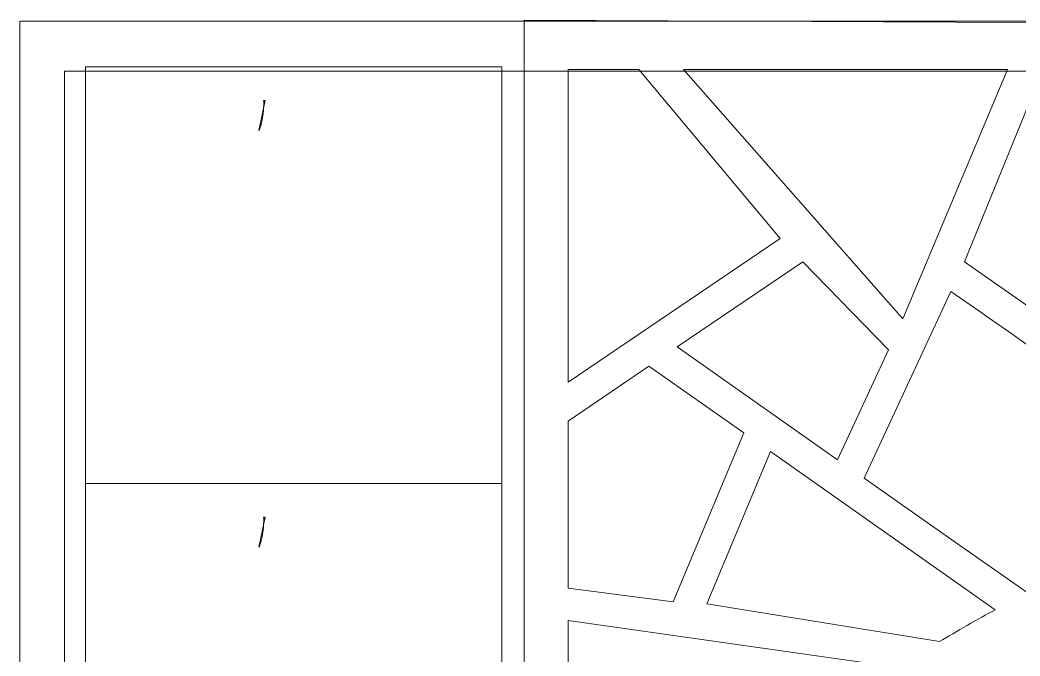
# Model space of a CAD drawing. Header units: centimetres. Extents: x -9.8 to 10, y -7 to 14.1.
# Drawn here: x -9.82 to -4.33, y -0.79 to 2.7 of the extents above; entities that cross this region are included whole.
import ezdxf

# ---------------------------------------------------------------- set-up
doc = ezdxf.new("R2010")
doc.units = ezdxf.units.CM
doc.header["$MEASUREMENT"] = 0
doc.layers.add('layer 1', color=7, linetype='Continuous')

msp = doc.modelspace()

# ---------------------------------------------------------------- linework, layer by layer
at = {"layer": 'layer 1', "color": 114, "lineweight": 9}
for points in [[(-9.82468, 2.6971), (-9.82468, 2.6971), (9.96952, 2.6971), (9.96952, 2.6971), (9.96952, 2.6971), (9.96952, 2.6971), (9.96952, -6.95964), (9.96952, -6.95964), (9.96952, -6.95964), (9.96952, -6.95964), (-9.82468, -6.95964), (-9.82468, -6.95964), (-9.82468, -6.95964), (-9.82468, -6.95964), (-9.82468, 2.6971), (-9.82468, 2.6971)], [(-9.57944, 2.4229), (-9.57944, 2.4229), (9.72428, 2.4229), (9.72428, 2.4229), (9.72428, 2.4229), (9.72428, 2.4229), (9.72428, -6.74336), (9.72428, -6.74336), (9.72428, -6.74336), (9.72428, -6.74336), (-9.57944, -6.74336), (-9.57944, -6.74336), (-9.57944, -6.74336), (-9.57944, -6.74336), (-9.57944, 2.4229), (-9.57944, 2.4229)]]:
    msp.add_open_spline(points, degree=3, knots=[0, 0, 0, 0, 0.2, 0.2, 0.2, 0.2, 0.4, 0.4, 0.4, 0.4, 0.6, 0.6, 0.6, 0.6, 1, 1, 1, 1], dxfattribs=at)
at = {"layer": 'layer 1', "color": 242, "lineweight": 9}
for points, knots in [([(-1.09737, -6.92826), (-1.09737, -6.92826), (1.02257, -6.92826), (1.02257, -6.92826), (1.02257, -6.92826), (1.02257, -6.92826), (-1.09737, -6.92826), (-1.09737, -6.92826), (-1.09737, -6.92826), (-1.09737, -6.92826), (-7.05388, -6.92826), (-7.05388, -6.92826), (-7.05388, -6.92826), (-7.05388, -6.92826), (-7.05388, 2.70426), (-7.05388, 2.70426), (-7.05388, 2.70426), (-7.05388, 2.70426), (7.17271, 2.63757), (7.17271, 2.63757), (7.17271, 2.63757), (7.17271, 2.63757), (7.17271, 2.62617), (7.17271, 2.62617), (7.17271, 2.62617), (7.17271, 2.62617), (7.17271, -6.92826), (7.17271, -6.92826), (7.17271, -6.92826), (7.17271, -6.92826), (1.02338, -6.92826), (1.02338, -6.92826), (1.02338, -6.92826), (1.02338, -6.92826), (-1.09737, -6.92826), (-1.09737, -6.92826)], [0, 0, 0, 0, 0.1, 0.1, 0.1, 0.1, 0.2, 0.2, 0.2, 0.2, 0.3, 0.3, 0.3, 0.3, 0.4, 0.4, 0.4, 0.4, 0.5, 0.5, 0.5, 0.5, 0.6, 0.6, 0.6, 0.6, 0.7, 0.7, 0.7, 0.7, 0.8, 0.8, 0.8, 0.8, 1, 1, 1, 1]), ([(-6.81221, 0.71399), (-6.81221, 0.71399), (-6.81221, 2.43287), (-6.81221, 2.43287), (-6.81221, 2.43287), (-6.81221, 2.43287), (-6.80921, 2.43287), (-6.80921, 2.43287), (-6.80921, 2.43287), (-6.80921, 2.43287), (-6.42369, 2.43287), (-6.42369, 2.43287), (-6.42369, 2.43287), (-6.42369, 2.43287), (-5.64737, 1.50459), (-5.64737, 1.50459), (-5.64737, 1.50459), (-5.64737, 1.50459), (-6.81221, 0.71399), (-6.81221, 0.71399)], [0, 0, 0, 0, 0.1666667, 0.1666667, 0.1666667, 0.1666667, 0.3333333, 0.3333333, 0.3333333, 0.3333333, 0.5, 0.5, 0.5, 0.5, 0.6666667, 0.6666667, 0.6666667, 0.6666667, 1, 1, 1, 1]), ([(-6.17854, 2.43287), (-6.17854, 2.43287), (-4.3963, 2.43287), (-4.3963, 2.43287), (-4.3963, 2.43287), (-4.3963, 2.43287), (-4.97175, 1.06228), (-4.97175, 1.06228), (-4.97175, 1.06228), (-4.97175, 1.06228), (-6.17854, 2.43287), (-6.17854, 2.43287)], [0, 0, 0, 0, 0.25, 0.25, 0.25, 0.25, 0.5, 0.5, 0.5, 0.5, 1, 1, 1, 1]), ([(-4.20344, 2.43287), (-4.20344, 2.43287), (-2.98321, 2.43287), (-2.98321, 2.43287), (-2.98321, 2.43287), (-2.98321, 2.43287), (-3.87056, 0.84316), (-3.87056, 0.84316), (-3.87056, 0.84316), (-3.87056, 0.84316), (-4.63338, 1.3758), (-4.63338, 1.3758), (-4.63338, 1.3758), (-4.63338, 1.3758), (-4.20344, 2.43287), (-4.20344, 2.43287)], [0, 0, 0, 0, 0.2, 0.2, 0.2, 0.2, 0.4, 0.4, 0.4, 0.4, 0.6, 0.6, 0.6, 0.6, 1, 1, 1, 1]), ([(-5.33079, 0.28863), (-5.33079, 0.28863), (-5.0509, 0.89174), (-5.0509, 0.89174), (-5.0509, 0.89174), (-5.0509, 0.89174), (-5.52259, 1.37639), (-5.52259, 1.37639), (-5.52259, 1.37639), (-5.52259, 1.37639), (-6.2126, 0.90807), (-6.2126, 0.90807), (-6.2126, 0.90807), (-6.2126, 0.90807), (-5.33079, 0.28863), (-5.33079, 0.28863)], [0, 0, 0, 0, 0.2, 0.2, 0.2, 0.2, 0.4, 0.4, 0.4, 0.4, 0.6, 0.6, 0.6, 0.6, 1, 1, 1, 1]), ([(-4.28362, -0.44383), (-3.89032, -0.25085), (-3.47179, -0.08786), (-3.036, 0.0456), (-3.036, 0.0456), (-3.6117, 0.44758), (-4.13928, 0.81597), (-4.70868, 1.21356), (-4.70868, 1.21356), (-4.70868, 1.21356), (-5.18534, 0.18646), (-5.18534, 0.18646), (-5.18534, 0.18646), (-5.18534, 0.18646), (-4.70328, -0.15216), (-4.70328, -0.15216), (-4.70328, -0.15216), (-4.70328, -0.15216), (-4.70328, -0.15216), (-4.70328, -0.15216), (-4.70328, -0.15216), (-4.70328, -0.15216), (-4.70327, -0.15216), (-4.70327, -0.15216), (-4.70327, -0.15216), (-4.70327, -0.15216), (-4.70327, -0.15216), (-4.70327, -0.15216), (-4.70327, -0.15216), (-4.70327, -0.15216), (-4.28362, -0.44383), (-4.28362, -0.44383)], [0, 0, 0, 0, 0.1111111, 0.1111111, 0.1111111, 0.1111111, 0.2222222, 0.2222222, 0.2222222, 0.2222222, 0.3333333, 0.3333333, 0.3333333, 0.3333333, 0.4444444, 0.4444444, 0.4444444, 0.4444444, 0.5555556, 0.5555556, 0.5555556, 0.5555556, 0.6666667, 0.6666667, 0.6666667, 0.6666667, 0.7777778, 0.7777778, 0.7777778, 0.7777778, 1, 1, 1, 1]), ([(-6.81221, -0.41799), (-6.81221, -0.41799), (-6.81221, 0.50109), (-6.81221, 0.50109), (-6.81221, 0.50109), (-6.81221, 0.50109), (-6.36843, 0.8023), (-6.36843, 0.8023), (-6.36843, 0.8023), (-6.36843, 0.8023), (-5.84615, 0.43543), (-5.84615, 0.43543), (-5.84615, 0.43543), (-5.84615, 0.43543), (-6.23527, -0.49166), (-6.23527, -0.49166), (-6.23527, -0.49166), (-6.23527, -0.49166), (-6.81221, -0.41799), (-6.81221, -0.41799)], [0, 0, 0, 0, 0.1666667, 0.1666667, 0.1666667, 0.1666667, 0.3333333, 0.3333333, 0.3333333, 0.3333333, 0.5, 0.5, 0.5, 0.5, 0.6666667, 0.6666667, 0.6666667, 0.6666667, 1, 1, 1, 1]), ([(-4.77096, -0.7105), (-4.68009, -0.65768), (-4.55788, -0.58493), (-4.46383, -0.53558), (-4.46383, -0.53558), (-4.46383, -0.53558), (-5.7002, 0.3329), (-5.7002, 0.3329), (-5.7002, 0.3329), (-5.7002, 0.3329), (-6.04962, -0.50341), (-6.04962, -0.50341), (-6.04962, -0.50341), (-6.04962, -0.50341), (-4.77096, -0.7105), (-4.77096, -0.7105)], [0, 0, 0, 0, 0.2, 0.2, 0.2, 0.2, 0.4, 0.4, 0.4, 0.4, 0.6, 0.6, 0.6, 0.6, 1, 1, 1, 1]), ([(-6.81221, -1.12051), (-6.81221, -1.12051), (-6.81221, -0.59521), (-6.81221, -0.59521), (-6.81221, -0.59521), (-6.81221, -0.59521), (-5.1116, -0.83661), (-5.1116, -0.83661), (-5.1116, -0.83661), (-5.1116, -0.83661), (-6.24641, -1.85846), (-6.24641, -1.85846), (-6.24641, -1.85846), (-6.24641, -1.85846), (-6.81221, -1.12051), (-6.81221, -1.12051)], [0, 0, 0, 0, 0.2, 0.2, 0.2, 0.2, 0.4, 0.4, 0.4, 0.4, 0.6, 0.6, 0.6, 0.6, 1, 1, 1, 1])]:
    msp.add_open_spline(points, degree=3, knots=knots, dxfattribs=at)
at = {"layer": 'layer 1', "color": 177, "lineweight": 9}
for points, knots in [([(-8.47775, 0.1578), (-8.47775, 0.1578), (-8.16835, 0.1578), (-8.16835, 0.1578), (-8.16835, 0.1578), (-8.16835, 0.1578), (-7.17638, 0.1578), (-7.17638, 0.1578), (-7.17638, 0.1578), (-7.17638, 0.1578), (-7.17638, 2.44698), (-7.17638, 2.44698), (-7.17638, 2.44698), (-7.17638, 2.44698), (-8.16835, 2.44698), (-8.16835, 2.44698), (-8.16835, 2.44698), (-8.16835, 2.44698), (-8.47775, 2.44698), (-8.47775, 2.44698), (-8.47775, 2.44698), (-8.47775, 2.44698), (-9.46535, 2.44698), (-9.46535, 2.44698), (-9.46535, 2.44698), (-9.46535, 2.44698), (-9.46535, 0.1578), (-9.46535, 0.1578), (-9.46535, 0.1578), (-9.46535, 0.1578), (-8.47775, 0.1578), (-8.47775, 0.1578)], [0, 0, 0, 0, 0.1111111, 0.1111111, 0.1111111, 0.1111111, 0.2222222, 0.2222222, 0.2222222, 0.2222222, 0.3333333, 0.3333333, 0.3333333, 0.3333333, 0.4444444, 0.4444444, 0.4444444, 0.4444444, 0.5555556, 0.5555556, 0.5555556, 0.5555556, 0.6666667, 0.6666667, 0.6666667, 0.6666667, 0.7777778, 0.7777778, 0.7777778, 0.7777778, 1, 1, 1, 1]), ([(-8.51139, 2.09688), (-8.51139, 2.09688), (-8.51139, 2.09688), (-8.51139, 2.09688), (-8.51139, 2.09688), (-8.51139, 2.09688), (-8.51056, 2.09875), (-8.51056, 2.09875), (-8.51056, 2.09875), (-8.51056, 2.09875), (-8.50973, 2.10082), (-8.50973, 2.10082), (-8.50973, 2.10082), (-8.50973, 2.10082), (-8.50911, 2.10269), (-8.50911, 2.10269), (-8.50911, 2.10269), (-8.50911, 2.10269), (-8.50827, 2.10456), (-8.50827, 2.10456), (-8.50827, 2.10456), (-8.50827, 2.10456), (-8.50765, 2.10643), (-8.50765, 2.10643), (-8.50765, 2.10643), (-8.50765, 2.10643), (-8.50682, 2.1085), (-8.50682, 2.1085), (-8.50682, 2.1085), (-8.50682, 2.1085), (-8.5062, 2.11058), (-8.5062, 2.11058), (-8.5062, 2.11058), (-8.5062, 2.11058), (-8.50558, 2.11245), (-8.50558, 2.11245), (-8.50558, 2.11245), (-8.50558, 2.11245), (-8.50474, 2.11453), (-8.50474, 2.11453), (-8.50474, 2.11453), (-8.50474, 2.11453), (-8.50433, 2.1164), (-8.50433, 2.1164), (-8.50433, 2.1164), (-8.50433, 2.1164), (-8.50371, 2.11847), (-8.50371, 2.11847), (-8.50371, 2.11847), (-8.50371, 2.11847), (-8.50308, 2.12034), (-8.50308, 2.12034), (-8.50308, 2.12034), (-8.50308, 2.12034), (-8.50246, 2.12242), (-8.50246, 2.12242), (-8.50246, 2.12242), (-8.50246, 2.12242), (-8.50184, 2.12449), (-8.50184, 2.12449), (-8.50184, 2.12449), (-8.50184, 2.12449), (-8.50121, 2.12657), (-8.50121, 2.12657), (-8.50121, 2.12657), (-8.50121, 2.12657), (-8.50059, 2.12865), (-8.50059, 2.12865), (-8.50059, 2.12865), (-8.50059, 2.12865), (-8.49997, 2.13052), (-8.49997, 2.13052), (-8.49997, 2.13052), (-8.49997, 2.13052), (-8.49935, 2.13259), (-8.49935, 2.13259), (-8.49935, 2.13259), (-8.49935, 2.13259), (-8.49831, 2.13675), (-8.49831, 2.13675), (-8.49831, 2.13675), (-8.49831, 2.13675), (-8.49727, 2.1409), (-8.49727, 2.1409), (-8.49727, 2.1409), (-8.49727, 2.1409), (-8.49623, 2.14484), (-8.49623, 2.14484), (-8.49623, 2.14484), (-8.49623, 2.14484), (-8.49519, 2.1492), (-8.49519, 2.1492), (-8.49519, 2.1492), (-8.49519, 2.1492), (-8.49436, 2.15336), (-8.49436, 2.15336), (-8.49436, 2.15336), (-8.49436, 2.15336), (-8.49332, 2.15751), (-8.49332, 2.15751), (-8.49332, 2.15751), (-8.49332, 2.15751), (-8.49249, 2.16187), (-8.49249, 2.16187), (-8.49249, 2.16187), (-8.49249, 2.16187), (-8.49166, 2.16623), (-8.49166, 2.16623), (-8.49166, 2.16623), (-8.49166, 2.16623), (-8.49125, 2.17039), (-8.49125, 2.17039), (-8.49125, 2.17039), (-8.49125, 2.17039), (-8.49042, 2.17475), (-8.49042, 2.17475), (-8.49042, 2.17475), (-8.49042, 2.17475), (-8.48979, 2.17911), (-8.48979, 2.17911), (-8.48979, 2.17911), (-8.48979, 2.17911), (-8.48917, 2.18326), (-8.48917, 2.18326), (-8.48917, 2.18326), (-8.48917, 2.18326), (-8.48855, 2.18783), (-8.48855, 2.18783), (-8.48855, 2.18783), (-8.48855, 2.18783), (-8.48813, 2.19219), (-8.48813, 2.19219), (-8.48813, 2.19219), (-8.48813, 2.19219), (-8.48751, 2.19655), (-8.48751, 2.19655), (-8.48751, 2.19655), (-8.48751, 2.19655), (-8.48709, 2.20112), (-8.48709, 2.20112), (-8.48709, 2.20112), (-8.48709, 2.20112), (-8.48668, 2.20569), (-8.48668, 2.20569), (-8.48668, 2.20569), (-8.48668, 2.20569), (-8.48626, 2.21005), (-8.48626, 2.21005), (-8.48626, 2.21005), (-8.48626, 2.21005), (-8.48606, 2.21462), (-8.48606, 2.21462), (-8.48606, 2.21462), (-8.48606, 2.21462), (-8.48585, 2.21939), (-8.48585, 2.21939), (-8.48585, 2.21939), (-8.48585, 2.21939), (-8.48564, 2.22375), (-8.48564, 2.22375), (-8.48564, 2.22375), (-8.48564, 2.22375), (-8.48543, 2.22853), (-8.48543, 2.22853), (-8.48543, 2.22853), (-8.48543, 2.22853), (-8.48523, 2.2331), (-8.48523, 2.2331), (-8.48523, 2.2331), (-8.48523, 2.2331), (-8.48523, 2.23767), (-8.48523, 2.23767), (-8.48523, 2.23767), (-8.48523, 2.23767), (-8.48502, 2.24244), (-8.48502, 2.24244), (-8.48502, 2.24244), (-8.48502, 2.24244), (-8.48502, 2.24701), (-8.48502, 2.24701), (-8.48502, 2.24701), (-8.48502, 2.24701), (-8.48523, 2.25179), (-8.48523, 2.25179), (-8.48523, 2.25179), (-8.48523, 2.25179), (-8.48523, 2.25677), (-8.48523, 2.25677), (-8.48523, 2.25677), (-8.48523, 2.25677), (-8.48543, 2.26134), (-8.48543, 2.26134), (-8.48543, 2.26134), (-8.48543, 2.26134), (-8.47775, 2.26134), (-8.47775, 2.26134), (-8.47775, 2.26134), (-8.51139, 2.09688), (-8.51139, 2.09688)], [0, 0, 0, 0, 0.02, 0.02, 0.02, 0.02, 0.04, 0.04, 0.04, 0.04, 0.06, 0.06, 0.06, 0.06, 0.08, 0.08, 0.08, 0.08, 0.1, 0.1, 0.1, 0.1, 0.12, 0.12, 0.12, 0.12, 0.14, 0.14, 0.14, 0.14, 0.16, 0.16, 0.16, 0.16, 0.18, 0.18, 0.18, 0.18, 0.2, 0.2, 0.2, 0.2, 0.22, 0.22, 0.22, 0.22, 0.24, 0.24, 0.24, 0.24, 0.26, 0.26, 0.26, 0.26, 0.28, 0.28, 0.28, 0.28, 0.3, 0.3, 0.3, 0.3, 0.32, 0.32, 0.32, 0.32, 0.34, 0.34, 0.34, 0.34, 0.36, 0.36, 0.36, 0.36, 0.38, 0.38, 0.38, 0.38, 0.4, 0.4, 0.4, 0.4, 0.42, 0.42, 0.42, 0.42, 0.44, 0.44, 0.44, 0.44, 0.46, 0.46, 0.46, 0.46, 0.48, 0.48, 0.48, 0.48, 0.5, 0.5, 0.5, 0.5, 0.52, 0.52, 0.52, 0.52, 0.54, 0.54, 0.54, 0.54, 0.56, 0.56, 0.56, 0.56, 0.58, 0.58, 0.58, 0.58, 0.6, 0.6, 0.6, 0.6, 0.62, 0.62, 0.62, 0.62, 0.64, 0.64, 0.64, 0.64, 0.66, 0.66, 0.66, 0.66, 0.68, 0.68, 0.68, 0.68, 0.7, 0.7, 0.7, 0.7, 0.72, 0.72, 0.72, 0.72, 0.74, 0.74, 0.74, 0.74, 0.76, 0.76, 0.76, 0.76, 0.78, 0.78, 0.78, 0.78, 0.8, 0.8, 0.8, 0.8, 0.82, 0.82, 0.82, 0.82, 0.84, 0.84, 0.84, 0.84, 0.86, 0.86, 0.86, 0.86, 0.88, 0.88, 0.88, 0.88, 0.9, 0.9, 0.9, 0.9, 0.92, 0.92, 0.92, 0.92, 0.94, 0.94, 0.94, 0.94, 0.96, 0.96, 0.96, 0.96, 1, 1, 1, 1.1678652, 1.1678652, 1.1678652, 1.1678652]), ([(-8.47775, -2.13117), (-8.47775, -2.13117), (-8.16835, -2.13117), (-8.16835, -2.13117), (-8.16835, -2.13117), (-8.16835, -2.13117), (-7.17638, -2.13117), (-7.17638, -2.13117), (-7.17638, -2.13117), (-7.17638, -2.13117), (-7.17638, 0.1578), (-7.17638, 0.1578), (-7.17638, 0.1578), (-7.17638, 0.1578), (-8.16835, 0.1578), (-8.16835, 0.1578), (-8.16835, 0.1578), (-8.16835, 0.1578), (-8.47775, 0.1578), (-8.47775, 0.1578), (-8.47775, 0.1578), (-8.47775, 0.1578), (-9.46535, 0.1578), (-9.46535, 0.1578), (-9.46535, 0.1578), (-9.46535, 0.1578), (-9.46535, -2.13117), (-9.46535, -2.13117), (-9.46535, -2.13117), (-9.46535, -2.13117), (-8.47775, -2.13117), (-8.47775, -2.13117)], [0, 0, 0, 0, 0.1111111, 0.1111111, 0.1111111, 0.1111111, 0.2222222, 0.2222222, 0.2222222, 0.2222222, 0.3333333, 0.3333333, 0.3333333, 0.3333333, 0.4444444, 0.4444444, 0.4444444, 0.4444444, 0.5555556, 0.5555556, 0.5555556, 0.5555556, 0.6666667, 0.6666667, 0.6666667, 0.6666667, 0.7777778, 0.7777778, 0.7777778, 0.7777778, 1, 1, 1, 1]), ([(-8.51139, -0.19251), (-8.51139, -0.19251), (-8.51139, -0.19251), (-8.51139, -0.19251), (-8.51139, -0.19251), (-8.51139, -0.19251), (-8.51056, -0.19043), (-8.51056, -0.19043), (-8.51056, -0.19043), (-8.51056, -0.19043), (-8.50973, -0.18856), (-8.50973, -0.18856), (-8.50973, -0.18856), (-8.50973, -0.18856), (-8.50911, -0.18649), (-8.50911, -0.18649), (-8.50911, -0.18649), (-8.50911, -0.18649), (-8.50827, -0.18441), (-8.50827, -0.18441), (-8.50827, -0.18441), (-8.50827, -0.18441), (-8.50765, -0.18254), (-8.50765, -0.18254), (-8.50765, -0.18254), (-8.50765, -0.18254), (-8.50682, -0.18067), (-8.50682, -0.18067), (-8.50682, -0.18067), (-8.50682, -0.18067), (-8.5062, -0.1788), (-8.5062, -0.1788), (-8.5062, -0.1788), (-8.5062, -0.1788), (-8.50558, -0.17673), (-8.50558, -0.17673), (-8.50558, -0.17673), (-8.50558, -0.17673), (-8.50474, -0.17465), (-8.50474, -0.17465), (-8.50474, -0.17465), (-8.50474, -0.17465), (-8.50433, -0.17257), (-8.50433, -0.17257), (-8.50433, -0.17257), (-8.50433, -0.17257), (-8.50371, -0.17071), (-8.50371, -0.17071), (-8.50371, -0.17071), (-8.50371, -0.17071), (-8.50308, -0.16863), (-8.50308, -0.16863), (-8.50308, -0.16863), (-8.50308, -0.16863), (-8.50246, -0.16676), (-8.50246, -0.16676), (-8.50246, -0.16676), (-8.50246, -0.16676), (-8.50184, -0.16468), (-8.50184, -0.16468), (-8.50184, -0.16468), (-8.50184, -0.16468), (-8.50121, -0.16261), (-8.50121, -0.16261), (-8.50121, -0.16261), (-8.50121, -0.16261), (-8.50059, -0.16053), (-8.50059, -0.16053), (-8.50059, -0.16053), (-8.50059, -0.16053), (-8.49997, -0.15845), (-8.49997, -0.15845), (-8.49997, -0.15845), (-8.49997, -0.15845), (-8.49935, -0.15638), (-8.49935, -0.15638), (-8.49935, -0.15638), (-8.49935, -0.15638), (-8.49831, -0.15243), (-8.49831, -0.15243), (-8.49831, -0.15243), (-8.49831, -0.15243), (-8.49727, -0.14828), (-8.49727, -0.14828), (-8.49727, -0.14828), (-8.49727, -0.14828), (-8.49623, -0.14413), (-8.49623, -0.14413), (-8.49623, -0.14413), (-8.49623, -0.14413), (-8.49519, -0.14018), (-8.49519, -0.14018), (-8.49519, -0.14018), (-8.49519, -0.14018), (-8.49436, -0.13582), (-8.49436, -0.13582), (-8.49436, -0.13582), (-8.49436, -0.13582), (-8.49332, -0.13146), (-8.49332, -0.13146), (-8.49332, -0.13146), (-8.49332, -0.13146), (-8.49249, -0.12751), (-8.49249, -0.12751), (-8.49249, -0.12751), (-8.49249, -0.12751), (-8.49166, -0.12315), (-8.49166, -0.12315), (-8.49166, -0.12315), (-8.49166, -0.12315), (-8.49125, -0.11879), (-8.49125, -0.11879), (-8.49125, -0.11879), (-8.49125, -0.11879), (-8.49042, -0.11464), (-8.49042, -0.11464), (-8.49042, -0.11464), (-8.49042, -0.11464), (-8.48979, -0.11007), (-8.48979, -0.11007), (-8.48979, -0.11007), (-8.48979, -0.11007), (-8.48917, -0.10571), (-8.48917, -0.10571), (-8.48917, -0.10571), (-8.48917, -0.10571), (-8.48855, -0.10135), (-8.48855, -0.10135), (-8.48855, -0.10135), (-8.48855, -0.10135), (-8.48813, -0.09699), (-8.48813, -0.09699), (-8.48813, -0.09699), (-8.48813, -0.09699), (-8.48751, -0.09242), (-8.48751, -0.09242), (-8.48751, -0.09242), (-8.48751, -0.09242), (-8.48709, -0.08806), (-8.48709, -0.08806), (-8.48709, -0.08806), (-8.48709, -0.08806), (-8.48668, -0.08349), (-8.48668, -0.08349), (-8.48668, -0.08349), (-8.48668, -0.08349), (-8.48626, -0.07892), (-8.48626, -0.07892), (-8.48626, -0.07892), (-8.48626, -0.07892), (-8.48606, -0.07456), (-8.48606, -0.07456), (-8.48606, -0.07456), (-8.48606, -0.07456), (-8.48585, -0.06999), (-8.48585, -0.06999), (-8.48585, -0.06999), (-8.48585, -0.06999), (-8.48564, -0.06522), (-8.48564, -0.06522), (-8.48564, -0.06522), (-8.48564, -0.06522), (-8.48543, -0.06086), (-8.48543, -0.06086), (-8.48543, -0.06086), (-8.48543, -0.06086), (-8.48523, -0.05608), (-8.48523, -0.05608), (-8.48523, -0.05608), (-8.48523, -0.05608), (-8.48523, -0.0513), (-8.48523, -0.0513), (-8.48523, -0.0513), (-8.48523, -0.0513), (-8.48502, -0.04674), (-8.48502, -0.04674), (-8.48502, -0.04674), (-8.48502, -0.04674), (-8.48502, -0.04196), (-8.48502, -0.04196), (-8.48502, -0.04196), (-8.48502, -0.04196), (-8.48523, -0.03739), (-8.48523, -0.03739), (-8.48523, -0.03739), (-8.48523, -0.03739), (-8.48523, -0.03262), (-8.48523, -0.03262), (-8.48523, -0.03262), (-8.48523, -0.03262), (-8.48543, -0.02763), (-8.48543, -0.02763), (-8.48543, -0.02763), (-8.48543, -0.02763), (-8.47775, -0.02763), (-8.47775, -0.02763), (-8.47775, -0.02763), (-8.51139, -0.19251), (-8.51139, -0.19251)], [0, 0, 0, 0, 0.02, 0.02, 0.02, 0.02, 0.04, 0.04, 0.04, 0.04, 0.06, 0.06, 0.06, 0.06, 0.08, 0.08, 0.08, 0.08, 0.1, 0.1, 0.1, 0.1, 0.12, 0.12, 0.12, 0.12, 0.14, 0.14, 0.14, 0.14, 0.16, 0.16, 0.16, 0.16, 0.18, 0.18, 0.18, 0.18, 0.2, 0.2, 0.2, 0.2, 0.22, 0.22, 0.22, 0.22, 0.24, 0.24, 0.24, 0.24, 0.26, 0.26, 0.26, 0.26, 0.28, 0.28, 0.28, 0.28, 0.3, 0.3, 0.3, 0.3, 0.32, 0.32, 0.32, 0.32, 0.34, 0.34, 0.34, 0.34, 0.36, 0.36, 0.36, 0.36, 0.38, 0.38, 0.38, 0.38, 0.4, 0.4, 0.4, 0.4, 0.42, 0.42, 0.42, 0.42, 0.44, 0.44, 0.44, 0.44, 0.46, 0.46, 0.46, 0.46, 0.48, 0.48, 0.48, 0.48, 0.5, 0.5, 0.5, 0.5, 0.52, 0.52, 0.52, 0.52, 0.54, 0.54, 0.54, 0.54, 0.56, 0.56, 0.56, 0.56, 0.58, 0.58, 0.58, 0.58, 0.6, 0.6, 0.6, 0.6, 0.62, 0.62, 0.62, 0.62, 0.64, 0.64, 0.64, 0.64, 0.66, 0.66, 0.66, 0.66, 0.68, 0.68, 0.68, 0.68, 0.7, 0.7, 0.7, 0.7, 0.72, 0.72, 0.72, 0.72, 0.74, 0.74, 0.74, 0.74, 0.76, 0.76, 0.76, 0.76, 0.78, 0.78, 0.78, 0.78, 0.8, 0.8, 0.8, 0.8, 0.82, 0.82, 0.82, 0.82, 0.84, 0.84, 0.84, 0.84, 0.86, 0.86, 0.86, 0.86, 0.88, 0.88, 0.88, 0.88, 0.9, 0.9, 0.9, 0.9, 0.92, 0.92, 0.92, 0.92, 0.94, 0.94, 0.94, 0.94, 0.96, 0.96, 0.96, 0.96, 1, 1, 1, 1.1682767, 1.1682767, 1.1682767, 1.1682767])]:
    msp.add_open_spline(points, degree=3, knots=knots, dxfattribs=at)

doc.saveas('drawing.dxf')
